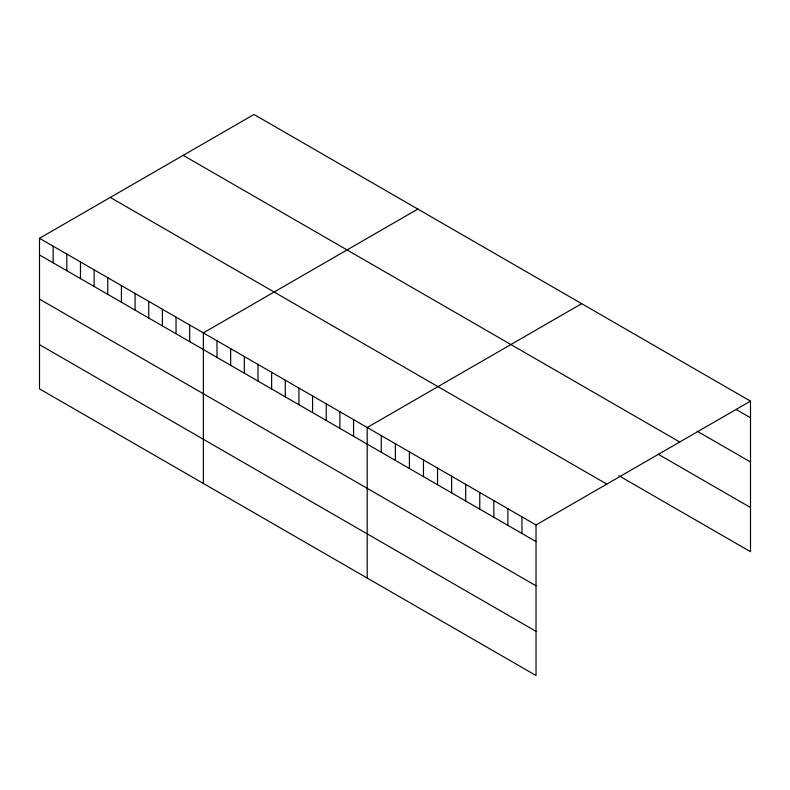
<?xml version="1.0" encoding="UTF-8"?>
<svg xmlns="http://www.w3.org/2000/svg" width="790" height="790" viewBox="0 0 790 790"><rect width="100%" height="100%" fill="white"/><g stroke="black" fill="none" stroke-linecap="round" stroke-linejoin="round"><path stroke-width="1.19" d="M39.5 238.294L536.025 524.965L536.025 675.529L39.5 388.858L39.5 238.294L253.975 114.471L750.5 401.142L750.5 551.706L618.866 475.699M417.831 209.073L203.356 332.896L203.356 483.46M581.677 303.676L367.202 427.499L367.202 578.063M536.025 524.965L750.5 401.142M736.428 409.664L750.5 417.782M697.244 431.231L750.5 461.972M183.201 155.334L679.726 442.005M658.05 454.132L750.5 507.506M110.274 197.431L606.799 484.102M39.5 254.943L536.025 541.604M39.5 299.134L536.025 585.805M39.5 344.667L536.025 631.338M521.953 516.838L521.953 533.487M507.891 508.721L507.891 525.36M493.819 500.593L493.819 517.243M479.757 492.476L479.757 509.115M465.685 484.349L465.685 500.998M451.613 476.232L451.613 492.871M437.551 468.105L437.551 484.754M423.479 459.987L423.479 476.627M409.408 451.86L409.408 468.51M395.346 443.743L395.346 460.382M381.274 435.616L381.274 452.265M353.555 419.618L353.555 436.258M339.897 411.728L339.897 428.378M326.24 403.848L326.24 420.497M312.593 395.968L312.593 412.607M298.936 388.078L298.936 404.727M285.279 380.197L285.279 396.847M271.622 372.317L271.622 388.957M257.975 364.427L257.975 381.076M244.317 356.547L244.317 373.196M230.66 348.666L230.66 365.306M217.003 340.776L217.003 357.426M189.699 325.016L189.699 341.655M176.042 317.126L176.042 333.775M162.394 309.246L162.394 325.895M148.737 301.365L148.737 318.005M135.08 293.485L135.08 310.124M121.423 285.595L121.423 302.244M107.776 277.715L107.776 294.364M94.119 269.834L94.119 286.474M80.462 261.944L80.462 278.594M66.804 254.064L66.804 270.713M53.157 246.184L53.157 262.823"/></g></svg>
